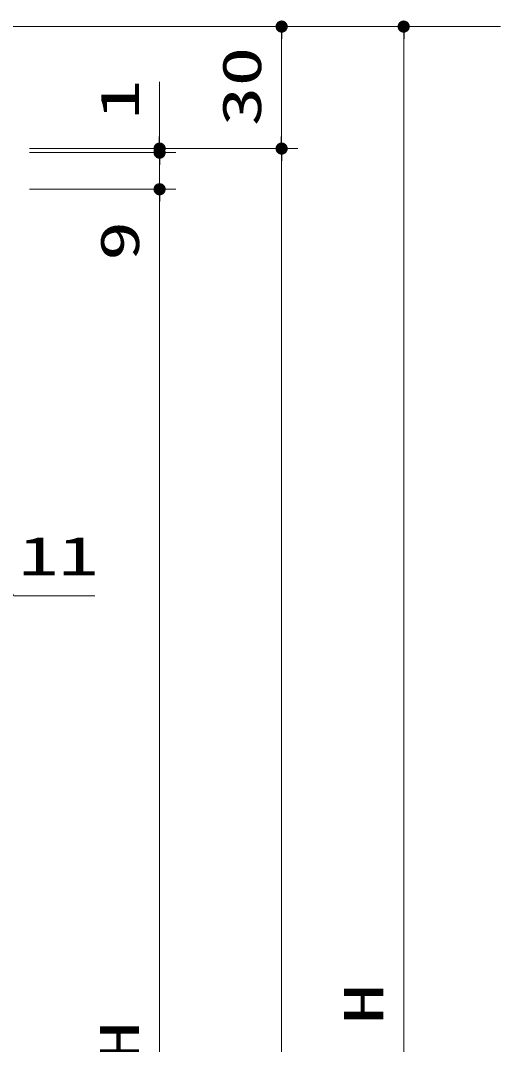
# Model space of a CAD drawing. Units: millimetres, scale not verified. Extents: x -1306 to 1306, y -607 to 607.
# Drawn here: x -416.8 to -298.8, y 183.1 to 434.9 of the extents above; entities that cross this region are included whole.
import ezdxf
from ezdxf.enums import TextEntityAlignment as Align

# ---------------------------------------------------------------- set-up
doc = ezdxf.new("R2010")
doc.units = ezdxf.units.MM
doc.header["$LTSCALE"] = 5
doc.header["$PDMODE"] = 32
doc.header["$PDSIZE"] = 2.5
for name, color, linetype, lineweight in [('0-1_線(黄)', 2, 'Continuous', 15), ('1-1_寸法線', 3, 'Continuous', 13), ('1-4_DEFPOINTS', 7, 'Continuous', 5), ('1-5_0', 3, 'Continuous', 25)]:
    doc.layers.add(name, color=color, linetype=linetype, lineweight=lineweight)
doc.styles.add('ＭＳ ゴシック', font='')
doc.styles.get('ＭＳ ゴシック').set_extended_font_data('MS Gothic')

# ---------------------------------------------------------------- blocks, each defined once
blk = doc.blocks.new('_DOT')
at = {"layer": '1-5_0'}
blk.add_line((-2.5, 0), (-5, 0), dxfattribs=at)
for points in [[(0, 0), (-2.5, 0), (-2.48, 0.313)], [(0, 0), (-2.48, -0.313), (-2.5, 0)], [(0, 0), (-2.48, 0.313), (-2.421, 0.622)], [(0, 0), (-2.421, -0.622), (-2.48, -0.313)], [(0, 0), (-2.421, 0.622), (-2.324, 0.92)], [(0, 0), (-2.324, -0.92), (-2.421, -0.622)], [(0, 0), (-2.324, 0.92), (-2.191, 1.204)], [(0, 0), (-2.191, -1.204), (-2.324, -0.92)], [(0, 0), (-2.191, 1.204), (-2.023, 1.469)], [(0, 0), (-2.023, -1.469), (-2.191, -1.204)], [(0, 0), (-2.023, 1.469), (-1.822, 1.711)], [(0, 0), (-1.822, -1.711), (-2.023, -1.469)], [(0, 0), (-1.822, 1.711), (-1.594, 1.926)], [(0, 0), (-1.594, -1.926), (-1.822, -1.711)], [(0, 0), (-1.594, 1.926), (-1.34, 2.111)], [(0, 0), (-1.34, -2.111), (-1.594, -1.926)], [(0, 0), (-1.34, 2.111), (-1.064, 2.262)], [(0, 0), (-1.064, -2.262), (-1.34, -2.111)], [(0, 0), (-1.064, 2.262), (-0.773, 2.378)], [(0, 0), (-0.773, -2.378), (-1.064, -2.262)], [(0, 0), (-0.773, 2.378), (-0.468, 2.456)], [(0, 0), (-0.468, -2.456), (-0.773, -2.378)], [(0, 0), (-0.468, 2.456), (-0.157, 2.495)], [(0, 0), (-0.157, -2.495), (-0.468, -2.456)], [(0, 0), (-0.157, 2.495), (0.157, 2.495)], [(0, 0), (0.157, -2.495), (-0.157, -2.495)], [(0, 0), (0.157, 2.495), (0.468, 2.456)], [(0, 0), (0.468, 2.456), (0.773, 2.378)], [(0, 0), (0.773, 2.378), (1.064, 2.262)], [(0, 0), (1.064, 2.262), (1.34, 2.111)], [(0, 0), (1.34, 2.111), (1.594, 1.926)], [(0, 0), (1.594, 1.926), (1.822, 1.711)], [(0, 0), (1.822, 1.711), (2.023, 1.469)], [(0, 0), (2.023, 1.469), (2.191, 1.204)], [(0, 0), (2.191, 1.204), (2.324, 0.92)], [(0, 0), (2.324, 0.92), (2.421, 0.622)], [(0, 0), (2.421, 0.622), (2.48, 0.313)], [(0, 0), (2.48, 0.313), (2.5, 0)], [(0, 0), (0.468, -2.456), (0.157, -2.495)], [(0, 0), (0.773, -2.378), (0.468, -2.456)], [(0, 0), (1.064, -2.262), (0.773, -2.378)], [(0, 0), (1.34, -2.111), (1.064, -2.262)], [(0, 0), (1.594, -1.926), (1.34, -2.111)], [(0, 0), (1.822, -1.711), (1.594, -1.926)], [(0, 0), (2.023, -1.469), (1.822, -1.711)], [(0, 0), (2.191, -1.204), (2.023, -1.469)], [(0, 0), (2.324, -0.92), (2.191, -1.204)], [(0, 0), (2.421, -0.622), (2.324, -0.92)], [(0, 0), (2.48, -0.313), (2.421, -0.622)], [(0, 0), (2.5, 0), (2.48, -0.313)]]:
    blk.add_solid(points, dxfattribs=at)

msp = doc.modelspace()

# ---------------------------------------------------------------- linework, layer by layer
at = {"layer": '0-1_線(黄)'}
msp.add_line((-1213.578, 433.448), (-298.827, 433.448), dxfattribs=at)
at = {"layer": '1-1_寸法線'}
for p, q in [((-415.627, 433.448), (-348.627, 433.448)), ((-411.627, 433.448), (-318.627, 433.448)), ((-352.627, 430.448), (-352.627, 406.448)), ((-322.627, -43.552), (-322.627, 430.448)), ((-382.627, 406.448), (-382.627, 419.829)), ((-382.627, 405.448), (-382.627, 408.448)), ((-414.627, 403.448), (-348.627, 403.448)), ((-414.627, 403.448), (-378.627, 403.448)), ((-414.627, 403.448), (-348.627, 403.448)), ((-382.627, 402.448), (-382.627, 403.448)), ((-414.627, 402.448), (-378.627, 402.448)), ((-414.627, 402.448), (-378.627, 402.448)), ((-382.627, 402.448), (-382.627, 393.448)), ((-352.627, 400.448), (-352.627, -43.552)), ((-382.627, 399.448), (-382.627, 396.448)), ((-414.627, 393.448), (-378.627, 393.448)), ((-414.627, 393.448), (-378.627, 393.448)), ((-382.627, 390.448), (-382.627, 373.257)), ((-382.627, 390.448), (-382.627, -31.552))]:
    msp.add_line(p, q, dxfattribs=at)
msp.add_lwpolyline([(-429.127, 313.448), (-418.428, 293.448), (-398.524, 293.448)], dxfattribs=at)
at = {"layer": '1-4_DEFPOINTS'}
for p in [(-322.627, 433.448), (-382.627, 402.448), (-352.627, 403.448), (-382.627, 393.448)]:
    msp.add_point(p, dxfattribs=at)

# ---------------------------------------------------------------- block references
at = {"layer": '1-1_寸法線', "xscale": 0.6, "yscale": 0.6}
for p, rotation in [((-352.627, 433.448), 90), ((-322.627, 433.448), 90), ((-382.627, 403.448), 270), ((-382.627, 402.448), 270), ((-352.627, 403.448), 270), ((-382.627, 402.448), 90), ((-352.627, 403.448), 90), ((-382.627, 393.448), 90), ((-382.627, 393.448), 90)]:
    msp.add_blockref('_DOT', p, dxfattribs=dict(at, rotation=rotation))

# ---------------------------------------------------------------- texts
at = {"layer": '1-1_寸法線', "style": 'ＭＳ ゴシック', "width": 1.5}
for s, p in [('30', (-354.777, 408.924)), ('1', (-384.777, 410.591)), ('9', (-384.777, 375.829)), ('H', (-324.777, 188.21)), ('DH', (-384.777, 169.21))]:
    msp.add_text(s, height=9.604, rotation=90, dxfattribs=at).set_placement(p, align=Align.BOTTOM_LEFT)
msp.add_text('11', height=9.604, dxfattribs=at).set_placement((-417.286, 295.597), align=Align.BOTTOM_LEFT)

doc.saveas('drawing.dxf')
